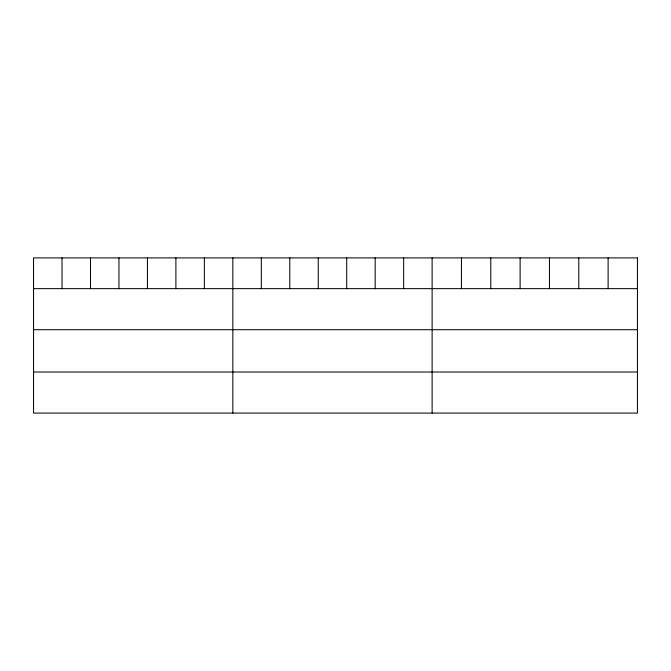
<?xml version="1.0" encoding="UTF-8"?>
<svg xmlns="http://www.w3.org/2000/svg" width="671" height="671" viewBox="0 0 671 671"><rect width="100%" height="100%" fill="white"/><g stroke="black" fill="none" stroke-linecap="round" stroke-linejoin="round"><path stroke-width="1.01" d="M33.55 288.647L637.45 288.647M33.55 329.713L637.45 329.713M33.55 372.019L637.45 372.019M608.119 257.916L608.119 288.647M578.788 257.916L578.788 288.647M549.457 257.916L549.457 288.647M520.117 257.916L520.117 288.647M490.786 257.916L490.786 288.647M461.455 257.916L461.455 288.647M432.124 257.916L432.124 413.084M403.657 257.916L403.657 288.647M375.181 257.916L375.181 288.647M346.714 257.916L346.714 288.647M318.247 257.916L318.247 288.647M289.78 257.916L289.78 288.647M261.304 257.916L261.304 288.647M232.837 257.916L232.837 413.084M204.37 257.916L204.37 288.647M175.894 257.916L175.894 288.647M147.427 257.916L147.427 288.647M118.96 257.916L118.96 288.647M90.493 257.916L90.493 288.647M62.017 257.916L62.017 288.647M637.45 257.916L33.55 257.916L33.55 413.084L637.45 413.084L637.45 257.916"/></g></svg>
